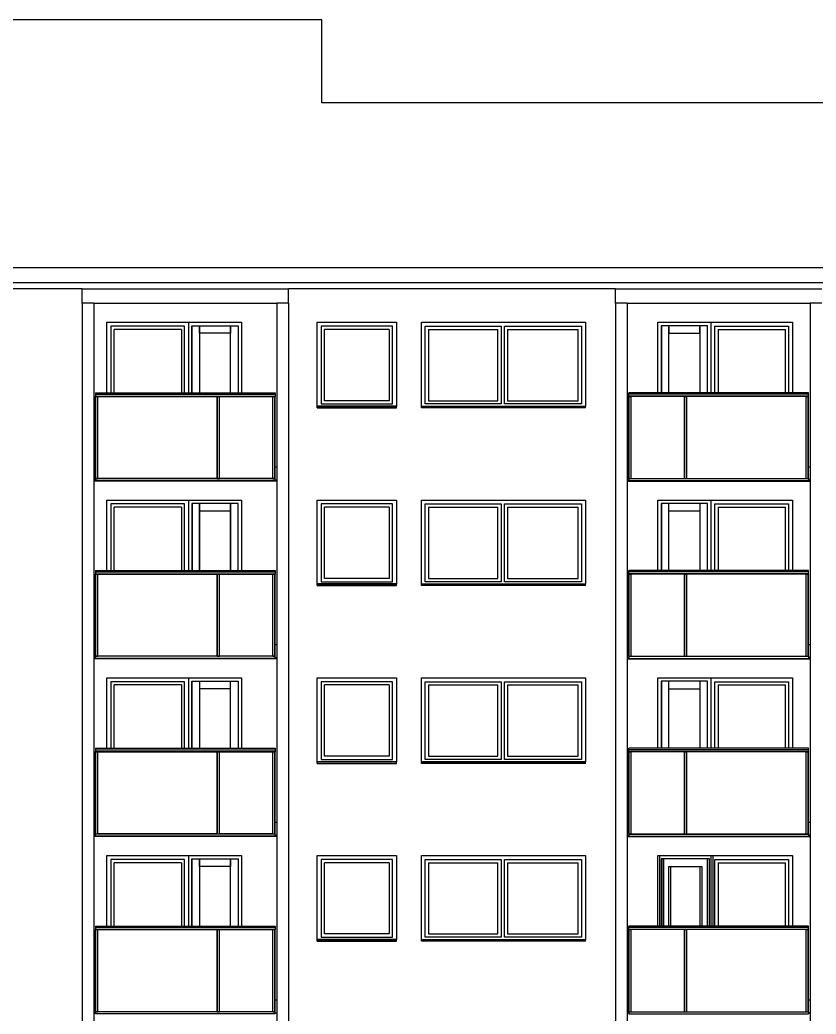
# Model space of a CAD drawing. Header units: millimetres. Extents: x 48 to 4070, y 10 to 629.
# Drawn here: x 2856.8 to 3100.4, y 324.8 to 629.1 of the extents above; entities that cross this region are included whole.
import ezdxf
from ezdxf.xclip import XClip

# ---------------------------------------------------------------- set-up
doc = ezdxf.new("R2010")
doc.units = ezdxf.units.MM
doc.header["$MEASUREMENT"] = 0
doc.header["$XCLIPFRAME"] = 0
for name, color, linetype in [('A--------P-', 7, 'Continuous'), ('A-01SC-----Ytterväggar2', 7, 'Continuous'), ('A1', 1, 'Continuous')]:
    doc.layers.add(name, color=color, linetype=linetype)

# ---------------------------------------------------------------- blocks, each defined once
blk = doc.blocks.new('Drawing_3_3', base_point=(3616.51, 55.57))
at = {"layer": 'A-01SC-----Ytterväggar2'}
for p, q in [((2875.78, 542.37), (2875.78, 492.37)), ((2879.38, 542.37), (2875.78, 542.37)), ((2879.38, 542.37), (2879.38, 492.37)), ((2935.38, 542.37), (2935.38, 492.37)), ((2938.98, 542.37), (2935.38, 542.37)), ((2938.98, 542.37), (2938.98, 492.37)), ((3038.98, 542.37), (3038.98, 492.37)), ((3042.58, 542.37), (3038.98, 542.37)), ((3042.58, 542.37), (3042.58, 492.37)), ((3098.58, 542.37), (3098.58, 492.37)), ((3102.18, 542.37), (3098.58, 542.37)), ((2875.78, 492.37), (2875.78, 437.97)), ((2879.38, 492.37), (2879.38, 437.97)), ((2935.38, 492.37), (2935.38, 437.97)), ((2938.98, 492.37), (2938.98, 437.97)), ((3038.98, 492.37), (3038.98, 437.97)), ((3042.58, 492.37), (3042.58, 437.97)), ((3098.58, 492.37), (3098.58, 437.97)), ((2875.78, 437.97), (2875.78, 383.57)), ((2879.38, 437.97), (2879.38, 383.57)), ((2935.38, 437.97), (2935.38, 383.57)), ((2938.98, 437.97), (2938.98, 383.57)), ((3038.98, 437.97), (3038.98, 383.57)), ((3042.58, 437.97), (3042.58, 383.57)), ((3098.58, 437.97), (3098.58, 383.57)), ((2875.78, 383.57), (2875.78, 329.17)), ((2879.38, 383.57), (2879.38, 329.17)), ((2935.38, 383.57), (2935.38, 329.17)), ((2938.98, 383.57), (2938.98, 329.17)), ((3038.98, 383.57), (3038.98, 329.17)), ((3042.58, 383.57), (3042.58, 329.17)), ((3098.58, 383.57), (3098.58, 329.17)), ((2875.78, 329.17), (2875.78, 274.77)), ((2879.38, 329.17), (2879.38, 274.77)), ((2935.38, 329.17), (2935.38, 274.77)), ((2938.98, 329.17), (2938.98, 274.77)), ((3038.98, 329.17), (3038.98, 274.77)), ((3042.58, 329.17), (3042.58, 274.77)), ((3098.58, 329.17), (3098.58, 274.77))]:
    blk.add_line(p, q, dxfattribs=at)
at = {"layer": 'A1'}
for p, q in [((2949.14, 629.12), (2832.34, 629.12)), ((2949.14, 603.74), (2949.14, 629.12)), ((3340.74, 603.74), (2949.14, 603.74)), ((2077.78, 553.35), (3620.58, 553.35)), ((3608.98, 548.65), (2084.98, 548.65)), ((2875.78, 546.77), (2591.78, 546.77)), ((2875.78, 546.77), (2938.98, 546.77)), ((2875.78, 542.37), (2875.78, 546.77)), ((2938.98, 542.37), (2938.98, 546.77)), ((3038.98, 546.77), (2938.98, 546.77)), ((3038.98, 546.77), (3102.18, 546.77)), ((3038.98, 542.37), (3038.98, 546.77)), ((2879.38, 542.37), (2935.38, 542.37)), ((3042.58, 542.37), (3098.58, 542.37)), ((2883.36, 514.97), (2883.36, 536.57)), ((2883.36, 536.57), (2924.56, 536.57)), ((2908.36, 536.57), (2908.36, 535.37)), ((2924.56, 536.57), (2924.56, 514.97)), ((2947.76, 536.57), (2971.96, 536.57)), ((2947.76, 510.82), (2947.76, 536.57)), ((2971.96, 536.57), (2971.96, 510.82)), ((2979.6, 510.82), (2979.6, 536.57)), ((2979.6, 536.57), (3029.8, 536.57)), ((3029.8, 536.57), (3029.8, 510.82)), ((3051.98, 536.57), (3093.18, 536.57)), ((3051.98, 514.97), (3051.98, 536.57)), ((3068.18, 536.57), (3068.18, 535.37)), ((3093.18, 536.57), (3093.18, 514.97)), ((2884.56, 535.37), (2884.56, 514.97)), ((2907.16, 535.37), (2884.56, 535.37)), ((2885.56, 514.97), (2885.56, 534.37)), ((2906.16, 534.37), (2885.56, 534.37)), ((2906.16, 534.37), (2906.16, 514.97)), ((2907.16, 514.97), (2907.16, 535.37)), ((2908.36, 535.37), (2908.36, 514.97)), ((2909.4, 514.97), (2909.4, 535.53)), ((2909.4, 535.53), (2923.52, 535.53)), ((2909.42, 514.97), (2909.42, 535.51)), ((2909.42, 535.51), (2923.5, 535.51)), ((2911.72, 535.51), (2911.72, 514.97)), ((2911.72, 533.21), (2911.72, 535.51)), ((2921.2, 533.21), (2911.72, 533.21)), ((2911.72, 533.21), (2911.72, 514.97)), ((2921.2, 514.97), (2921.2, 535.51)), ((2921.2, 535.51), (2921.2, 533.21)), ((2921.2, 514.97), (2921.2, 533.21)), ((2923.5, 535.51), (2923.5, 514.97)), ((2923.52, 535.53), (2923.52, 514.97)), ((2948.96, 535.37), (2948.96, 511.57)), ((2970.76, 535.37), (2948.96, 535.37)), ((2949.96, 512.57), (2949.96, 534.37)), ((2969.76, 534.37), (2949.96, 534.37)), ((2969.76, 534.37), (2969.76, 512.57)), ((2970.76, 511.57), (2970.76, 535.37)), ((2980.8, 511.57), (2980.8, 535.37)), ((2980.8, 535.37), (3004, 535.37)), ((2981.8, 534.37), (2981.8, 512.57)), ((2981.8, 534.37), (3003, 534.37)), ((3003, 512.57), (3003, 534.37)), ((3004, 535.37), (3004, 511.57)), ((3005, 511.57), (3005, 535.37)), ((3005, 535.37), (3028.6, 535.37)), ((3006, 534.37), (3006, 512.57)), ((3006, 534.37), (3027.6, 534.37)), ((3027.6, 512.57), (3027.6, 534.37)), ((3028.6, 535.37), (3028.6, 511.57)), ((3053.02, 535.53), (3053.02, 514.97)), ((3067.14, 535.53), (3053.02, 535.53)), ((3053.04, 535.37), (3053.02, 535.37)), ((3053.04, 534.37), (3053.02, 534.37)), ((3067.12, 535.51), (3053.04, 535.51)), ((3053.04, 535.51), (3053.04, 514.97)), ((3055.34, 514.97), (3055.34, 535.51)), ((3055.34, 535.51), (3055.34, 533.21)), ((3055.34, 533.21), (3064.82, 533.21)), ((3055.34, 514.97), (3055.34, 533.21)), ((3064.82, 535.51), (3064.82, 514.97)), ((3064.82, 533.21), (3064.82, 535.51)), ((3064.82, 533.21), (3064.82, 514.97)), ((3067.12, 514.97), (3067.12, 535.51)), ((3067.14, 535.37), (3067.12, 535.37)), ((3067.14, 534.37), (3067.12, 534.37)), ((3067.14, 514.97), (3067.14, 535.53)), ((3068.18, 535.37), (3068.18, 514.97)), ((3069.38, 514.97), (3069.38, 535.37)), ((3069.38, 535.37), (3091.98, 535.37)), ((3070.38, 534.37), (3070.38, 514.97)), ((3070.38, 534.37), (3090.98, 534.37)), ((3090.98, 514.97), (3090.98, 534.37)), ((3091.98, 535.37), (3091.98, 514.97)), ((2879.93, 514.97), (2879.93, 514.93)), ((2879.93, 514.97), (2934.83, 514.97)), ((2879.93, 514.93), (2879.93, 514.82)), ((2879.93, 514.82), (2879.93, 514.63)), ((2879.93, 514.63), (2879.93, 514.54)), ((2879.93, 514.54), (2879.93, 513.97)), ((2879.93, 514.54), (2934.83, 514.54)), ((2934.83, 514.97), (2934.83, 514.93)), ((2934.83, 514.93), (2934.83, 514.82)), ((2934.83, 514.82), (2934.83, 514.63)), ((2934.83, 514.63), (2934.83, 514.54)), ((2934.83, 514.54), (2934.83, 513.97)), ((3043.13, 514.93), (3043.13, 514.97)), ((3098.03, 514.97), (3043.13, 514.97)), ((3043.13, 514.82), (3043.13, 514.93)), ((3043.13, 514.63), (3043.13, 514.82)), ((3043.13, 514.54), (3043.13, 514.63)), ((3098.03, 514.54), (3043.13, 514.54)), ((3043.13, 513.97), (3043.13, 514.54)), ((3098.03, 514.93), (3098.03, 514.97)), ((3098.03, 514.82), (3098.03, 514.93)), ((3098.03, 514.63), (3098.03, 514.82)), ((3098.03, 514.54), (3098.03, 514.63)), ((3098.03, 513.97), (3098.03, 514.54)), ((2879.93, 513.97), (2879.93, 513.96)), ((2879.93, 513.97), (2934.83, 513.97)), ((2879.93, 513.96), (2879.93, 513.95)), ((2879.93, 513.95), (2879.93, 513.91)), ((2879.93, 513.95), (2934.83, 513.95)), ((2879.93, 513.91), (2879.93, 513.88)), ((2879.93, 513.91), (2934.83, 513.91)), ((2879.93, 513.88), (2879.93, 513.87)), ((2879.93, 513.87), (2879.95, 513.87)), ((2879.93, 488.77), (2879.93, 513.87)), ((2879.95, 513.87), (2879.97, 513.87)), ((2879.97, 513.87), (2880.59, 513.87)), ((2879.97, 488.77), (2879.97, 513.87)), ((2880.59, 513.87), (2880.62, 513.87)), ((2880.59, 488.77), (2880.59, 513.87)), ((2880.62, 513.87), (2880.63, 513.87)), ((2880.63, 513.87), (2917.13, 513.87)), ((2880.63, 488.77), (2880.63, 513.87)), ((2917.13, 513.87), (2917.14, 513.87)), ((2917.13, 488.77), (2917.13, 513.87)), ((2917.14, 513.87), (2917.17, 513.87)), ((2917.17, 513.87), (2917.79, 513.87)), ((2917.17, 488.77), (2917.17, 513.87)), ((2917.79, 513.87), (2917.82, 513.87)), ((2917.79, 488.77), (2917.79, 513.87)), ((2917.82, 513.87), (2917.83, 513.87)), ((2917.83, 513.87), (2934.13, 513.87)), ((2917.83, 488.77), (2917.83, 513.87)), ((2934.13, 513.87), (2934.14, 513.87)), ((2934.13, 488.77), (2934.13, 513.87)), ((2934.14, 513.87), (2934.17, 513.87)), ((2934.17, 513.87), (2934.79, 513.87)), ((2934.17, 488.77), (2934.17, 513.87)), ((2934.79, 513.87), (2934.82, 513.87)), ((2934.79, 488.77), (2934.79, 513.87)), ((2934.82, 513.87), (2934.83, 513.87)), ((2934.83, 513.97), (2934.83, 513.96)), ((2934.83, 513.96), (2934.83, 513.95)), ((2934.83, 513.95), (2934.83, 513.91)), ((2934.83, 513.91), (2934.83, 513.88)), ((2934.83, 513.88), (2934.83, 513.87)), ((2934.83, 488.77), (2934.83, 513.87)), ((2948.96, 511.57), (2970.76, 511.57)), ((2969.76, 512.57), (2949.96, 512.57)), ((3004, 511.57), (2980.8, 511.57)), ((2981.8, 512.57), (3003, 512.57)), ((3028.6, 511.57), (3005, 511.57)), ((3006, 512.57), (3027.6, 512.57)), ((3043.13, 513.96), (3043.13, 513.97)), ((3098.03, 513.97), (3043.13, 513.97)), ((3043.13, 513.95), (3043.13, 513.96)), ((3043.13, 513.91), (3043.13, 513.95)), ((3098.03, 513.95), (3043.13, 513.95)), ((3043.13, 513.88), (3043.13, 513.91)), ((3098.03, 513.91), (3043.13, 513.91)), ((3043.13, 513.87), (3043.13, 513.88)), ((3043.13, 513.87), (3043.15, 513.87)), ((3043.13, 488.77), (3043.13, 513.87)), ((3043.15, 513.87), (3043.17, 513.87)), ((3043.17, 513.87), (3043.79, 513.87)), ((3043.17, 488.77), (3043.17, 513.87)), ((3043.79, 513.87), (3043.82, 513.87)), ((3043.79, 488.77), (3043.79, 513.87)), ((3043.82, 513.87), (3043.83, 513.87)), ((3060.13, 513.87), (3043.83, 513.87)), ((3043.83, 488.77), (3043.83, 513.87)), ((3060.13, 513.87), (3060.15, 513.87)), ((3060.13, 488.77), (3060.13, 513.87)), ((3060.15, 513.87), (3060.17, 513.87)), ((3060.17, 513.87), (3060.79, 513.87)), ((3060.17, 488.77), (3060.17, 513.87)), ((3060.79, 513.87), (3060.82, 513.87)), ((3060.79, 488.77), (3060.79, 513.87)), ((3060.82, 513.87), (3060.83, 513.87)), ((3097.33, 513.87), (3060.83, 513.87)), ((3060.83, 488.77), (3060.83, 513.87)), ((3097.33, 513.87), (3097.34, 513.87)), ((3097.33, 488.77), (3097.33, 513.87)), ((3097.34, 513.87), (3097.37, 513.87)), ((3097.37, 513.87), (3097.99, 513.87)), ((3097.37, 488.77), (3097.37, 513.87)), ((3097.99, 513.87), (3098.02, 513.87)), ((3097.99, 488.77), (3097.99, 513.87)), ((3098.02, 513.87), (3098.03, 513.87)), ((3098.03, 513.96), (3098.03, 513.97)), ((3098.03, 513.95), (3098.03, 513.96)), ((3098.03, 513.91), (3098.03, 513.95)), ((3098.03, 513.88), (3098.03, 513.91)), ((3098.03, 513.87), (3098.03, 513.88)), ((3098.03, 488.77), (3098.03, 513.87)), ((2971.96, 510.87), (2947.76, 510.87)), ((2947.76, 510.82), (2947.76, 510.79)), ((2947.76, 510.79), (2971.96, 510.79)), ((2947.76, 510.37), (2947.76, 510.79)), ((2947.76, 510.37), (2971.96, 510.37)), ((2971.96, 510.79), (2971.96, 510.82)), ((2971.96, 510.37), (2971.96, 510.79)), ((2979.6, 510.87), (3029.8, 510.87)), ((2979.6, 510.79), (2979.6, 510.82)), ((3029.8, 510.79), (2979.6, 510.79)), ((2979.6, 510.37), (2979.6, 510.79)), ((3029.8, 510.37), (2979.6, 510.37)), ((3029.8, 510.82), (3029.8, 510.79)), ((3029.8, 510.37), (3029.8, 510.79)), ((2879.38, 492.37), (2879.93, 492.37)), ((2934.83, 492.37), (2935.38, 492.37)), ((3042.58, 492.37), (3043.13, 492.37)), ((3098.03, 492.37), (3098.58, 492.37)), ((2879.38, 488.37), (2879.93, 488.37)), ((2935.38, 487.97), (2879.38, 487.97)), ((2879.93, 488.76), (2879.93, 488.77)), ((2879.95, 488.77), (2879.93, 488.77)), ((2879.93, 488.77), (2879.95, 488.77)), ((2879.93, 488.73), (2879.93, 488.76)), ((2879.93, 488.11), (2879.93, 488.73)), ((2934.83, 488.73), (2879.93, 488.73)), ((2879.93, 488.08), (2879.93, 488.11)), ((2934.83, 488.11), (2879.93, 488.11)), ((2879.93, 488.07), (2879.93, 488.08)), ((2934.83, 488.07), (2879.93, 488.07)), ((2879.95, 488.77), (2879.97, 488.77)), ((2879.97, 488.77), (2880.59, 488.77)), ((2880.59, 488.77), (2880.62, 488.77)), ((2917.14, 488.77), (2880.62, 488.77)), ((2880.62, 488.77), (2880.63, 488.77)), ((2917.14, 488.77), (2917.17, 488.77)), ((2917.17, 488.77), (2917.79, 488.77)), ((2917.79, 488.77), (2917.82, 488.77)), ((2934.14, 488.77), (2917.82, 488.77)), ((2917.82, 488.77), (2917.83, 488.77)), ((2934.14, 488.77), (2934.17, 488.77)), ((2934.17, 488.77), (2934.79, 488.77)), ((2934.79, 488.77), (2934.82, 488.77)), ((2934.83, 488.77), (2934.82, 488.77)), ((2934.82, 488.77), (2934.83, 488.77)), ((2934.83, 488.76), (2934.83, 488.77)), ((2934.83, 488.73), (2934.83, 488.76)), ((2934.83, 488.11), (2934.83, 488.73)), ((2934.83, 488.37), (2935.38, 488.37)), ((2934.83, 488.08), (2934.83, 488.11)), ((2934.83, 488.07), (2934.83, 488.08)), ((3042.58, 488.37), (3043.13, 488.37)), ((3042.58, 487.97), (3098.58, 487.97)), ((3043.13, 488.77), (3043.13, 488.76)), ((3043.13, 488.77), (3043.15, 488.77)), ((3043.13, 488.77), (3043.15, 488.77)), ((3043.13, 488.76), (3043.13, 488.73)), ((3043.13, 488.73), (3043.13, 488.11)), ((3043.13, 488.73), (3098.03, 488.73)), ((3043.13, 488.11), (3043.13, 488.08)), ((3043.13, 488.11), (3098.03, 488.11)), ((3043.13, 488.08), (3043.13, 488.07)), ((3043.13, 488.07), (3098.03, 488.07)), ((3043.15, 488.77), (3043.17, 488.77)), ((3043.17, 488.77), (3043.79, 488.77)), ((3043.79, 488.77), (3043.82, 488.77)), ((3043.82, 488.77), (3060.15, 488.77)), ((3060.13, 488.77), (3060.15, 488.77)), ((3060.15, 488.77), (3060.17, 488.77)), ((3060.17, 488.77), (3060.79, 488.77)), ((3060.79, 488.77), (3060.82, 488.77)), ((3060.82, 488.77), (3097.34, 488.77)), ((3097.33, 488.77), (3097.34, 488.77)), ((3097.34, 488.77), (3097.37, 488.77)), ((3097.37, 488.77), (3097.99, 488.77)), ((3097.99, 488.77), (3098.02, 488.77)), ((3098.02, 488.77), (3098.03, 488.77)), ((3098.02, 488.77), (3098.03, 488.77)), ((3098.03, 488.77), (3098.03, 488.76)), ((3098.03, 488.76), (3098.03, 488.73)), ((3098.03, 488.73), (3098.03, 488.11)), ((3098.03, 488.37), (3098.58, 488.37)), ((3098.03, 488.11), (3098.03, 488.08)), ((3098.03, 488.08), (3098.03, 488.07)), ((2883.36, 460.57), (2883.36, 482.17)), ((2883.36, 482.17), (2924.56, 482.17)), ((2884.56, 480.97), (2884.56, 460.57)), ((2907.16, 480.97), (2884.56, 480.97)), ((2907.16, 460.57), (2907.16, 480.97)), ((2908.36, 482.17), (2908.36, 480.97)), ((2908.36, 480.97), (2908.36, 460.57)), ((2909.4, 481.13), (2909.4, 460.57)), ((2923.52, 481.13), (2909.4, 481.13)), ((2923.5, 481.11), (2909.42, 481.11)), ((2909.42, 481.11), (2909.42, 460.57)), ((2911.72, 481.11), (2911.72, 460.57)), ((2911.72, 460.57), (2911.72, 481.11)), ((2921.2, 460.57), (2921.2, 481.11)), ((2921.2, 481.11), (2921.2, 460.57)), ((2923.5, 460.57), (2923.5, 481.11)), ((2923.52, 460.57), (2923.52, 481.13)), ((2924.56, 482.17), (2924.56, 460.57)), ((2947.76, 482.17), (2971.96, 482.17)), ((2947.76, 456.42), (2947.76, 482.17)), ((2948.96, 480.97), (2948.96, 457.17)), ((2970.76, 480.97), (2948.96, 480.97)), ((2970.76, 457.17), (2970.76, 480.97)), ((2971.96, 482.17), (2971.96, 456.42)), ((2979.6, 456.42), (2979.6, 482.17)), ((2979.6, 482.17), (3029.8, 482.17)), ((2980.8, 457.17), (2980.8, 480.97)), ((2980.8, 480.97), (3004, 480.97)), ((3004, 480.97), (3004, 457.17)), ((3005, 457.17), (3005, 480.97)), ((3005, 480.97), (3028.6, 480.97)), ((3028.6, 480.97), (3028.6, 457.17)), ((3029.8, 482.17), (3029.8, 456.42)), ((3051.98, 482.17), (3093.18, 482.17)), ((3051.98, 460.57), (3051.98, 482.17)), ((3053.02, 481.13), (3053.02, 460.57)), ((3067.14, 481.13), (3053.02, 481.13)), ((3053.04, 480.97), (3053.02, 480.97)), ((3067.12, 481.11), (3053.04, 481.11)), ((3053.04, 481.11), (3053.04, 460.57)), ((3055.34, 460.57), (3055.34, 481.11)), ((3055.34, 460.57), (3055.34, 481.11)), ((3064.82, 481.11), (3064.82, 460.57)), ((3064.82, 481.11), (3064.82, 460.57)), ((3067.12, 460.57), (3067.12, 481.11)), ((3067.14, 480.97), (3067.12, 480.97)), ((3067.14, 460.57), (3067.14, 481.13)), ((3068.18, 482.17), (3068.18, 480.97)), ((3068.18, 480.97), (3068.18, 460.57)), ((3069.38, 460.57), (3069.38, 480.97)), ((3069.38, 480.97), (3091.98, 480.97)), ((3091.98, 480.97), (3091.98, 460.57)), ((3093.18, 482.17), (3093.18, 460.57)), ((2885.56, 460.57), (2885.56, 479.97)), ((2906.16, 479.97), (2885.56, 479.97)), ((2906.16, 479.97), (2906.16, 460.57)), ((2911.72, 478.81), (2921.2, 478.81)), ((2949.96, 458.17), (2949.96, 479.97)), ((2969.76, 479.97), (2949.96, 479.97)), ((2969.76, 479.97), (2969.76, 458.17)), ((2981.8, 479.97), (2981.8, 458.17)), ((2981.8, 479.97), (3003, 479.97)), ((3003, 458.17), (3003, 479.97)), ((3006, 479.97), (3006, 458.17)), ((3006, 479.97), (3027.6, 479.97)), ((3027.6, 458.17), (3027.6, 479.97)), ((3053.04, 479.97), (3053.02, 479.97)), ((3055.34, 478.81), (3064.82, 478.81)), ((3067.14, 479.97), (3067.12, 479.97)), ((3070.38, 479.97), (3070.38, 460.57)), ((3070.38, 479.97), (3090.98, 479.97)), ((3090.98, 460.57), (3090.98, 479.97)), ((2879.93, 460.57), (2879.93, 460.53)), ((2879.93, 460.57), (2934.83, 460.57)), ((2879.93, 460.53), (2879.93, 460.42)), ((2879.93, 460.42), (2879.93, 460.23)), ((2879.93, 460.23), (2879.93, 460.14)), ((2879.93, 460.14), (2879.93, 459.57)), ((2879.93, 460.14), (2934.83, 460.14)), ((2879.93, 459.57), (2879.93, 459.56)), ((2879.93, 459.57), (2934.83, 459.57)), ((2879.93, 459.56), (2879.93, 459.55)), ((2879.93, 459.55), (2879.93, 459.51)), ((2879.93, 459.55), (2934.83, 459.55)), ((2879.93, 459.51), (2879.93, 459.48)), ((2879.93, 459.51), (2934.83, 459.51)), ((2934.83, 460.57), (2934.83, 460.53)), ((2934.83, 460.53), (2934.83, 460.42)), ((2934.83, 460.42), (2934.83, 460.23)), ((2934.83, 460.23), (2934.83, 460.14)), ((2934.83, 460.14), (2934.83, 459.57)), ((2934.83, 459.57), (2934.83, 459.56)), ((2934.83, 459.56), (2934.83, 459.55)), ((2934.83, 459.55), (2934.83, 459.51)), ((2934.83, 459.51), (2934.83, 459.48)), ((3043.13, 460.53), (3043.13, 460.57)), ((3098.03, 460.57), (3043.13, 460.57)), ((3043.13, 460.42), (3043.13, 460.53)), ((3043.13, 460.23), (3043.13, 460.42)), ((3043.13, 460.14), (3043.13, 460.23)), ((3098.03, 460.14), (3043.13, 460.14)), ((3043.13, 459.57), (3043.13, 460.14)), ((3043.13, 459.56), (3043.13, 459.57)), ((3098.03, 459.57), (3043.13, 459.57)), ((3043.13, 459.55), (3043.13, 459.56)), ((3043.13, 459.51), (3043.13, 459.55)), ((3098.03, 459.55), (3043.13, 459.55)), ((3043.13, 459.48), (3043.13, 459.51)), ((3098.03, 459.51), (3043.13, 459.51)), ((3098.03, 460.53), (3098.03, 460.57)), ((3098.03, 460.42), (3098.03, 460.53)), ((3098.03, 460.23), (3098.03, 460.42)), ((3098.03, 460.14), (3098.03, 460.23)), ((3098.03, 459.57), (3098.03, 460.14)), ((3098.03, 459.56), (3098.03, 459.57)), ((3098.03, 459.55), (3098.03, 459.56)), ((3098.03, 459.51), (3098.03, 459.55)), ((3098.03, 459.48), (3098.03, 459.51)), ((2879.93, 459.48), (2879.93, 459.47)), ((2879.93, 459.47), (2879.95, 459.47)), ((2879.93, 434.37), (2879.93, 459.47)), ((2879.95, 459.47), (2879.97, 459.47)), ((2879.97, 459.47), (2880.59, 459.47)), ((2879.97, 434.37), (2879.97, 459.47)), ((2880.59, 459.47), (2880.62, 459.47)), ((2880.59, 434.37), (2880.59, 459.47)), ((2880.62, 459.47), (2880.63, 459.47)), ((2880.63, 459.47), (2917.13, 459.47)), ((2880.63, 434.37), (2880.63, 459.47)), ((2917.13, 459.47), (2917.14, 459.47)), ((2917.13, 434.37), (2917.13, 459.47)), ((2917.14, 459.47), (2917.17, 459.47)), ((2917.17, 459.47), (2917.79, 459.47)), ((2917.17, 434.37), (2917.17, 459.47)), ((2917.79, 459.47), (2917.82, 459.47)), ((2917.79, 434.37), (2917.79, 459.47)), ((2917.82, 459.47), (2917.83, 459.47)), ((2917.83, 459.47), (2934.13, 459.47)), ((2917.83, 434.37), (2917.83, 459.47)), ((2934.13, 459.47), (2934.14, 459.47)), ((2934.13, 434.37), (2934.13, 459.47)), ((2934.14, 459.47), (2934.17, 459.47)), ((2934.17, 459.47), (2934.79, 459.47)), ((2934.17, 434.37), (2934.17, 459.47)), ((2934.79, 459.47), (2934.82, 459.47)), ((2934.79, 434.37), (2934.79, 459.47)), ((2934.82, 459.47), (2934.83, 459.47)), ((2934.83, 459.48), (2934.83, 459.47)), ((2934.83, 434.37), (2934.83, 459.47)), ((2971.96, 456.47), (2947.76, 456.47)), ((2948.96, 457.17), (2970.76, 457.17)), ((2969.76, 458.17), (2949.96, 458.17)), ((2979.6, 456.47), (3029.8, 456.47)), ((3004, 457.17), (2980.8, 457.17)), ((2981.8, 458.17), (3003, 458.17)), ((3028.6, 457.17), (3005, 457.17)), ((3006, 458.17), (3027.6, 458.17)), ((3043.13, 459.47), (3043.13, 459.48)), ((3043.13, 459.47), (3043.15, 459.47)), ((3043.13, 434.37), (3043.13, 459.47)), ((3043.15, 459.47), (3043.17, 459.47)), ((3043.17, 459.47), (3043.79, 459.47)), ((3043.17, 434.37), (3043.17, 459.47)), ((3043.79, 459.47), (3043.82, 459.47)), ((3043.79, 434.37), (3043.79, 459.47)), ((3043.82, 459.47), (3043.83, 459.47)), ((3060.13, 459.47), (3043.83, 459.47)), ((3043.83, 434.37), (3043.83, 459.47)), ((3060.13, 459.47), (3060.15, 459.47)), ((3060.13, 434.37), (3060.13, 459.47)), ((3060.15, 459.47), (3060.17, 459.47)), ((3060.17, 459.47), (3060.79, 459.47)), ((3060.17, 434.37), (3060.17, 459.47)), ((3060.79, 459.47), (3060.82, 459.47)), ((3060.79, 434.37), (3060.79, 459.47)), ((3060.82, 459.47), (3060.83, 459.47)), ((3097.33, 459.47), (3060.83, 459.47)), ((3060.83, 434.37), (3060.83, 459.47)), ((3097.33, 459.47), (3097.34, 459.47)), ((3097.33, 434.37), (3097.33, 459.47)), ((3097.34, 459.47), (3097.37, 459.47)), ((3097.37, 459.47), (3097.99, 459.47)), ((3097.37, 434.37), (3097.37, 459.47)), ((3097.99, 459.47), (3098.02, 459.47)), ((3097.99, 434.37), (3097.99, 459.47)), ((3098.02, 459.47), (3098.03, 459.47)), ((3098.03, 459.47), (3098.03, 459.48)), ((3098.03, 434.37), (3098.03, 459.47)), ((2947.76, 456.42), (2947.76, 456.39)), ((2947.76, 456.39), (2971.96, 456.39)), ((2947.76, 455.97), (2947.76, 456.39)), ((2947.76, 455.97), (2971.96, 455.97)), ((2971.96, 456.39), (2971.96, 456.42)), ((2971.96, 455.97), (2971.96, 456.39)), ((2979.6, 456.39), (2979.6, 456.42)), ((3029.8, 456.39), (2979.6, 456.39)), ((2979.6, 455.97), (2979.6, 456.39)), ((3029.8, 455.97), (2979.6, 455.97)), ((3029.8, 456.42), (3029.8, 456.39)), ((3029.8, 455.97), (3029.8, 456.39)), ((2879.38, 437.97), (2879.93, 437.97)), ((2934.83, 437.97), (2935.38, 437.97)), ((3042.58, 437.97), (3043.13, 437.97)), ((3098.03, 437.97), (3098.58, 437.97)), ((2879.38, 433.97), (2879.93, 433.97)), ((2935.38, 433.57), (2879.38, 433.57)), ((2879.93, 434.36), (2879.93, 434.37)), ((2879.95, 434.37), (2879.93, 434.37)), ((2879.93, 434.37), (2879.95, 434.37)), ((2879.93, 434.33), (2879.93, 434.36)), ((2879.93, 433.71), (2879.93, 434.33)), ((2934.83, 434.33), (2879.93, 434.33)), ((2879.93, 433.68), (2879.93, 433.71)), ((2934.83, 433.71), (2879.93, 433.71)), ((2879.93, 433.67), (2879.93, 433.68)), ((2934.83, 433.67), (2879.93, 433.67)), ((2879.95, 434.37), (2879.97, 434.37)), ((2879.97, 434.37), (2880.59, 434.37)), ((2880.59, 434.37), (2880.62, 434.37)), ((2917.14, 434.37), (2880.62, 434.37)), ((2880.62, 434.37), (2880.63, 434.37)), ((2917.14, 434.37), (2917.17, 434.37)), ((2917.17, 434.37), (2917.79, 434.37)), ((2917.79, 434.37), (2917.82, 434.37)), ((2934.14, 434.37), (2917.82, 434.37)), ((2917.82, 434.37), (2917.83, 434.37)), ((2934.14, 434.37), (2934.17, 434.37)), ((2934.17, 434.37), (2934.79, 434.37)), ((2934.79, 434.37), (2934.82, 434.37)), ((2934.83, 434.37), (2934.82, 434.37)), ((2934.82, 434.37), (2934.83, 434.37)), ((2934.83, 434.36), (2934.83, 434.37)), ((2934.83, 434.33), (2934.83, 434.36)), ((2934.83, 433.71), (2934.83, 434.33)), ((2934.83, 433.97), (2935.38, 433.97)), ((2934.83, 433.68), (2934.83, 433.71)), ((2934.83, 433.67), (2934.83, 433.68)), ((3042.58, 433.97), (3043.13, 433.97)), ((3042.58, 433.57), (3098.58, 433.57)), ((3043.13, 434.37), (3043.13, 434.36)), ((3043.13, 434.37), (3043.15, 434.37)), ((3043.13, 434.37), (3043.15, 434.37)), ((3043.13, 434.36), (3043.13, 434.33)), ((3043.13, 434.33), (3043.13, 433.71)), ((3043.13, 434.33), (3098.03, 434.33)), ((3043.13, 433.71), (3043.13, 433.68)), ((3043.13, 433.71), (3098.03, 433.71)), ((3043.13, 433.68), (3043.13, 433.67)), ((3043.13, 433.67), (3098.03, 433.67)), ((3043.15, 434.37), (3043.17, 434.37)), ((3043.17, 434.37), (3043.79, 434.37)), ((3043.79, 434.37), (3043.82, 434.37)), ((3043.82, 434.37), (3060.15, 434.37)), ((3060.13, 434.37), (3060.15, 434.37)), ((3060.15, 434.37), (3060.17, 434.37)), ((3060.17, 434.37), (3060.79, 434.37)), ((3060.79, 434.37), (3060.82, 434.37)), ((3060.82, 434.37), (3097.34, 434.37)), ((3097.33, 434.37), (3097.34, 434.37)), ((3097.34, 434.37), (3097.37, 434.37)), ((3097.37, 434.37), (3097.99, 434.37)), ((3097.99, 434.37), (3098.02, 434.37)), ((3098.02, 434.37), (3098.03, 434.37)), ((3098.02, 434.37), (3098.03, 434.37)), ((3098.03, 434.37), (3098.03, 434.36)), ((3098.03, 434.36), (3098.03, 434.33)), ((3098.03, 434.33), (3098.03, 433.71)), ((3098.03, 433.97), (3098.58, 433.97)), ((3098.03, 433.71), (3098.03, 433.68)), ((3098.03, 433.68), (3098.03, 433.67)), ((2883.36, 406.17), (2883.36, 427.77)), ((2883.36, 427.77), (2924.56, 427.77)), ((2884.56, 426.57), (2884.56, 406.17)), ((2907.16, 426.57), (2884.56, 426.57)), ((2907.16, 406.17), (2907.16, 426.57)), ((2908.36, 427.77), (2908.36, 426.57)), ((2908.36, 426.57), (2908.36, 406.17)), ((2909.4, 406.17), (2909.4, 426.73)), ((2909.4, 426.73), (2923.52, 426.73)), ((2909.42, 406.17), (2909.42, 426.71)), ((2909.42, 426.71), (2923.5, 426.71)), ((2911.72, 426.71), (2911.72, 406.17)), ((2911.72, 426.71), (2911.72, 406.17)), ((2921.2, 406.17), (2921.2, 426.71)), ((2921.2, 406.17), (2921.2, 426.71)), ((2923.5, 426.71), (2923.5, 406.17)), ((2923.52, 426.73), (2923.52, 406.17)), ((2924.56, 427.77), (2924.56, 406.17)), ((2947.76, 427.77), (2971.96, 427.77)), ((2947.76, 402.02), (2947.76, 427.77)), ((2948.96, 426.57), (2948.96, 402.77)), ((2970.76, 426.57), (2948.96, 426.57)), ((2970.76, 402.77), (2970.76, 426.57)), ((2971.96, 427.77), (2971.96, 402.02)), ((2979.6, 402.02), (2979.6, 427.77)), ((2979.6, 427.77), (3029.8, 427.77)), ((2980.8, 402.77), (2980.8, 426.57)), ((2980.8, 426.57), (3004, 426.57)), ((3004, 426.57), (3004, 402.77)), ((3005, 402.77), (3005, 426.57)), ((3005, 426.57), (3028.6, 426.57)), ((3028.6, 426.57), (3028.6, 402.77)), ((3029.8, 427.77), (3029.8, 402.02)), ((3051.98, 427.77), (3093.18, 427.77)), ((3051.98, 406.17), (3051.98, 427.77)), ((3053.02, 426.73), (3053.02, 406.17)), ((3067.14, 426.73), (3053.02, 426.73)), ((3053.04, 426.57), (3053.02, 426.57)), ((3067.12, 426.71), (3053.04, 426.71)), ((3053.04, 426.71), (3053.04, 406.17)), ((3055.34, 406.17), (3055.34, 426.71)), ((3055.34, 406.17), (3055.34, 426.71)), ((3064.82, 426.71), (3064.82, 406.17)), ((3064.82, 426.71), (3064.82, 406.17)), ((3067.12, 406.17), (3067.12, 426.71)), ((3067.14, 426.57), (3067.12, 426.57)), ((3067.14, 406.17), (3067.14, 426.73)), ((3068.18, 427.77), (3068.18, 426.57)), ((3068.18, 426.57), (3068.18, 406.17)), ((3069.38, 406.17), (3069.38, 426.57)), ((3069.38, 426.57), (3091.98, 426.57)), ((3091.98, 426.57), (3091.98, 406.17)), ((3093.18, 427.77), (3093.18, 406.17)), ((2885.56, 406.17), (2885.56, 425.57)), ((2906.16, 425.57), (2885.56, 425.57)), ((2906.16, 425.57), (2906.16, 406.17)), ((2921.2, 424.41), (2911.72, 424.41)), ((2949.96, 403.77), (2949.96, 425.57)), ((2969.76, 425.57), (2949.96, 425.57)), ((2969.76, 425.57), (2969.76, 403.77)), ((2981.8, 425.57), (2981.8, 403.77)), ((2981.8, 425.57), (3003, 425.57)), ((3003, 403.77), (3003, 425.57)), ((3006, 425.57), (3006, 403.77)), ((3006, 425.57), (3027.6, 425.57)), ((3027.6, 403.77), (3027.6, 425.57)), ((3053.04, 425.57), (3053.02, 425.57)), ((3055.34, 424.41), (3064.82, 424.41)), ((3067.14, 425.57), (3067.12, 425.57)), ((3070.38, 425.57), (3070.38, 406.17)), ((3070.38, 425.57), (3090.98, 425.57)), ((3090.98, 406.17), (3090.98, 425.57)), ((2879.93, 406.17), (2879.93, 406.13)), ((2879.93, 406.17), (2934.83, 406.17)), ((2879.93, 406.13), (2879.93, 406.02)), ((2879.93, 406.02), (2879.93, 405.83)), ((2879.93, 405.83), (2879.93, 405.74)), ((2879.93, 405.74), (2879.93, 405.17)), ((2879.93, 405.74), (2934.83, 405.74)), ((2879.93, 405.17), (2879.93, 405.16)), ((2879.93, 405.17), (2934.83, 405.17)), ((2879.93, 405.16), (2879.93, 405.15)), ((2879.93, 405.15), (2879.93, 405.11)), ((2879.93, 405.15), (2934.83, 405.15)), ((2879.93, 405.11), (2879.93, 405.08)), ((2879.93, 405.11), (2934.83, 405.11)), ((2879.93, 405.08), (2879.93, 405.07)), ((2879.93, 405.07), (2879.95, 405.07)), ((2879.93, 379.97), (2879.93, 405.07)), ((2879.95, 405.07), (2879.97, 405.07)), ((2879.97, 405.07), (2880.59, 405.07)), ((2879.97, 379.97), (2879.97, 405.07)), ((2880.59, 405.07), (2880.62, 405.07)), ((2880.59, 379.97), (2880.59, 405.07)), ((2880.62, 405.07), (2880.63, 405.07)), ((2880.63, 405.07), (2917.13, 405.07)), ((2880.63, 379.97), (2880.63, 405.07)), ((2917.13, 405.07), (2917.14, 405.07)), ((2917.13, 379.97), (2917.13, 405.07)), ((2917.14, 405.07), (2917.17, 405.07)), ((2917.17, 405.07), (2917.79, 405.07)), ((2917.17, 379.97), (2917.17, 405.07)), ((2917.79, 405.07), (2917.82, 405.07)), ((2917.79, 379.97), (2917.79, 405.07)), ((2917.82, 405.07), (2917.83, 405.07)), ((2917.83, 405.07), (2934.13, 405.07)), ((2917.83, 379.97), (2917.83, 405.07)), ((2934.13, 405.07), (2934.14, 405.07)), ((2934.13, 379.97), (2934.13, 405.07)), ((2934.14, 405.07), (2934.17, 405.07)), ((2934.17, 405.07), (2934.79, 405.07)), ((2934.17, 379.97), (2934.17, 405.07)), ((2934.79, 405.07), (2934.82, 405.07)), ((2934.79, 379.97), (2934.79, 405.07)), ((2934.82, 405.07), (2934.83, 405.07)), ((2934.83, 406.17), (2934.83, 406.13)), ((2934.83, 406.13), (2934.83, 406.02)), ((2934.83, 406.02), (2934.83, 405.83)), ((2934.83, 405.83), (2934.83, 405.74)), ((2934.83, 405.74), (2934.83, 405.17)), ((2934.83, 405.17), (2934.83, 405.16)), ((2934.83, 405.16), (2934.83, 405.15)), ((2934.83, 405.15), (2934.83, 405.11)), ((2934.83, 405.11), (2934.83, 405.08)), ((2934.83, 405.08), (2934.83, 405.07)), ((2934.83, 379.97), (2934.83, 405.07)), ((3043.13, 406.13), (3043.13, 406.17)), ((3098.03, 406.17), (3043.13, 406.17)), ((3043.13, 406.02), (3043.13, 406.13)), ((3043.13, 405.83), (3043.13, 406.02)), ((3043.13, 405.74), (3043.13, 405.83)), ((3098.03, 405.74), (3043.13, 405.74)), ((3043.13, 405.17), (3043.13, 405.74)), ((3043.13, 405.16), (3043.13, 405.17)), ((3098.03, 405.17), (3043.13, 405.17)), ((3043.13, 405.15), (3043.13, 405.16)), ((3043.13, 405.11), (3043.13, 405.15)), ((3098.03, 405.15), (3043.13, 405.15)), ((3043.13, 405.08), (3043.13, 405.11)), ((3098.03, 405.11), (3043.13, 405.11)), ((3043.13, 405.07), (3043.13, 405.08)), ((3043.13, 405.07), (3043.15, 405.07)), ((3043.13, 379.97), (3043.13, 405.07)), ((3043.15, 405.07), (3043.17, 405.07)), ((3043.17, 405.07), (3043.79, 405.07)), ((3043.17, 379.97), (3043.17, 405.07)), ((3043.79, 405.07), (3043.82, 405.07)), ((3043.79, 379.97), (3043.79, 405.07)), ((3043.82, 405.07), (3043.83, 405.07)), ((3060.13, 405.07), (3043.83, 405.07)), ((3043.83, 379.97), (3043.83, 405.07)), ((3060.13, 405.07), (3060.15, 405.07)), ((3060.13, 379.97), (3060.13, 405.07)), ((3060.15, 405.07), (3060.17, 405.07)), ((3060.17, 405.07), (3060.79, 405.07)), ((3060.17, 379.97), (3060.17, 405.07)), ((3060.79, 405.07), (3060.82, 405.07)), ((3060.79, 379.97), (3060.79, 405.07)), ((3060.82, 405.07), (3060.83, 405.07)), ((3097.33, 405.07), (3060.83, 405.07)), ((3060.83, 379.97), (3060.83, 405.07)), ((3097.33, 405.07), (3097.34, 405.07)), ((3097.33, 379.97), (3097.33, 405.07)), ((3097.34, 405.07), (3097.37, 405.07)), ((3097.37, 405.07), (3097.99, 405.07)), ((3097.37, 379.97), (3097.37, 405.07)), ((3097.99, 405.07), (3098.02, 405.07)), ((3097.99, 379.97), (3097.99, 405.07)), ((3098.02, 405.07), (3098.03, 405.07)), ((3098.03, 406.13), (3098.03, 406.17)), ((3098.03, 406.02), (3098.03, 406.13)), ((3098.03, 405.83), (3098.03, 406.02)), ((3098.03, 405.74), (3098.03, 405.83)), ((3098.03, 405.17), (3098.03, 405.74)), ((3098.03, 405.16), (3098.03, 405.17)), ((3098.03, 405.15), (3098.03, 405.16)), ((3098.03, 405.11), (3098.03, 405.15)), ((3098.03, 405.08), (3098.03, 405.11)), ((3098.03, 405.07), (3098.03, 405.08)), ((3098.03, 379.97), (3098.03, 405.07)), ((2971.96, 402.07), (2947.76, 402.07)), ((2947.76, 402.02), (2947.76, 401.99)), ((2947.76, 401.99), (2971.96, 401.99)), ((2947.76, 401.57), (2947.76, 401.99)), ((2948.96, 402.77), (2970.76, 402.77)), ((2969.76, 403.77), (2949.96, 403.77)), ((2971.96, 401.99), (2971.96, 402.02)), ((2971.96, 401.57), (2971.96, 401.99)), ((2979.6, 402.07), (3029.8, 402.07)), ((2979.6, 401.99), (2979.6, 402.02)), ((3029.8, 401.99), (2979.6, 401.99)), ((2979.6, 401.57), (2979.6, 401.99)), ((3004, 402.77), (2980.8, 402.77)), ((2981.8, 403.77), (3003, 403.77)), ((3028.6, 402.77), (3005, 402.77)), ((3006, 403.77), (3027.6, 403.77)), ((3029.8, 402.02), (3029.8, 401.99)), ((3029.8, 401.57), (3029.8, 401.99)), ((2947.76, 401.57), (2971.96, 401.57)), ((3029.8, 401.57), (2979.6, 401.57)), ((2879.38, 383.57), (2879.93, 383.57)), ((2934.83, 383.57), (2935.38, 383.57)), ((3042.58, 383.57), (3043.13, 383.57)), ((3098.03, 383.57), (3098.58, 383.57)), ((2879.38, 379.57), (2879.93, 379.57)), ((2935.38, 379.17), (2879.38, 379.17)), ((2879.93, 379.96), (2879.93, 379.97)), ((2879.95, 379.97), (2879.93, 379.97)), ((2879.93, 379.97), (2879.95, 379.97)), ((2879.93, 379.93), (2879.93, 379.96)), ((2879.93, 379.31), (2879.93, 379.93)), ((2934.83, 379.93), (2879.93, 379.93)), ((2879.93, 379.28), (2879.93, 379.31)), ((2934.83, 379.31), (2879.93, 379.31)), ((2879.93, 379.27), (2879.93, 379.28)), ((2934.83, 379.27), (2879.93, 379.27)), ((2879.95, 379.97), (2879.97, 379.97)), ((2879.97, 379.97), (2880.59, 379.97)), ((2880.59, 379.97), (2880.62, 379.97)), ((2917.14, 379.97), (2880.62, 379.97)), ((2880.62, 379.97), (2880.63, 379.97)), ((2917.14, 379.97), (2917.17, 379.97)), ((2917.17, 379.97), (2917.79, 379.97)), ((2917.79, 379.97), (2917.82, 379.97)), ((2934.14, 379.97), (2917.82, 379.97)), ((2917.82, 379.97), (2917.83, 379.97)), ((2934.14, 379.97), (2934.17, 379.97)), ((2934.17, 379.97), (2934.79, 379.97)), ((2934.79, 379.97), (2934.82, 379.97)), ((2934.83, 379.97), (2934.82, 379.97)), ((2934.82, 379.97), (2934.83, 379.97)), ((2934.83, 379.96), (2934.83, 379.97)), ((2934.83, 379.93), (2934.83, 379.96)), ((2934.83, 379.31), (2934.83, 379.93)), ((2934.83, 379.57), (2935.38, 379.57)), ((2934.83, 379.28), (2934.83, 379.31)), ((2934.83, 379.27), (2934.83, 379.28)), ((3042.58, 379.57), (3043.13, 379.57)), ((3042.58, 379.17), (3098.58, 379.17)), ((3043.13, 379.97), (3043.13, 379.96)), ((3043.13, 379.97), (3043.15, 379.97)), ((3043.13, 379.97), (3043.15, 379.97)), ((3043.13, 379.96), (3043.13, 379.93)), ((3043.13, 379.93), (3043.13, 379.31)), ((3043.13, 379.93), (3098.03, 379.93)), ((3043.13, 379.31), (3043.13, 379.28)), ((3043.13, 379.31), (3098.03, 379.31)), ((3043.13, 379.28), (3043.13, 379.27)), ((3043.13, 379.27), (3098.03, 379.27)), ((3043.15, 379.97), (3043.17, 379.97)), ((3043.17, 379.97), (3043.79, 379.97)), ((3043.79, 379.97), (3043.82, 379.97)), ((3043.82, 379.97), (3060.15, 379.97)), ((3060.13, 379.97), (3060.15, 379.97)), ((3060.15, 379.97), (3060.17, 379.97)), ((3060.17, 379.97), (3060.79, 379.97)), ((3060.79, 379.97), (3060.82, 379.97)), ((3060.82, 379.97), (3097.34, 379.97)), ((3097.33, 379.97), (3097.34, 379.97)), ((3097.34, 379.97), (3097.37, 379.97)), ((3097.37, 379.97), (3097.99, 379.97)), ((3097.99, 379.97), (3098.02, 379.97)), ((3098.02, 379.97), (3098.03, 379.97)), ((3098.02, 379.97), (3098.03, 379.97)), ((3098.03, 379.97), (3098.03, 379.96)), ((3098.03, 379.96), (3098.03, 379.93)), ((3098.03, 379.93), (3098.03, 379.31)), ((3098.03, 379.57), (3098.58, 379.57)), ((3098.03, 379.31), (3098.03, 379.28)), ((3098.03, 379.28), (3098.03, 379.27)), ((2883.36, 351.77), (2883.36, 373.37)), ((2883.36, 373.37), (2924.56, 373.37)), ((2884.56, 372.17), (2884.56, 351.77)), ((2907.16, 372.17), (2884.56, 372.17)), ((2907.16, 351.77), (2907.16, 372.17)), ((2908.36, 373.37), (2908.36, 372.17)), ((2908.36, 372.17), (2908.36, 351.77)), ((2909.4, 351.77), (2909.4, 372.33)), ((2909.4, 372.33), (2923.52, 372.33)), ((2909.42, 351.77), (2909.42, 372.31)), ((2909.42, 372.31), (2923.5, 372.31)), ((2911.72, 372.31), (2911.72, 351.77)), ((2911.72, 370.01), (2911.72, 372.31)), ((2921.2, 351.77), (2921.2, 372.31)), ((2921.2, 372.31), (2921.2, 370.01)), ((2923.5, 372.31), (2923.5, 351.77)), ((2923.52, 372.33), (2923.52, 351.77)), ((2924.56, 373.37), (2924.56, 351.77)), ((2947.76, 373.37), (2971.96, 373.37)), ((2947.76, 347.62), (2947.76, 373.37)), ((2948.96, 372.17), (2948.96, 348.37)), ((2970.76, 372.17), (2948.96, 372.17)), ((2970.76, 348.37), (2970.76, 372.17)), ((2971.96, 373.37), (2971.96, 347.62)), ((2979.6, 347.62), (2979.6, 373.37)), ((2979.6, 373.37), (3029.8, 373.37)), ((2980.8, 348.37), (2980.8, 372.17)), ((2980.8, 372.17), (3004, 372.17)), ((3004, 372.17), (3004, 348.37)), ((3005, 348.37), (3005, 372.17)), ((3005, 372.17), (3028.6, 372.17)), ((3028.6, 372.17), (3028.6, 348.37)), ((3029.8, 373.37), (3029.8, 347.62)), ((3051.98, 351.77), (3051.98, 373.37)), ((3051.98, 373.37), (3093.18, 373.37)), ((3052.58, 372.33), (3052.58, 373.37)), ((3052.58, 351.77), (3052.58, 372.33)), ((3053.02, 372.33), (3053.02, 351.77)), ((3053.62, 372.33), (3053.02, 372.33)), ((3053.64, 372.31), (3053.04, 372.31)), ((3053.04, 372.31), (3053.04, 351.77)), ((3053.62, 372.33), (3053.62, 351.77)), ((3067.74, 372.33), (3053.62, 372.33)), ((3067.72, 372.31), (3053.64, 372.31)), ((3053.64, 372.31), (3053.64, 351.77)), ((3067.12, 351.77), (3067.12, 372.31)), ((3067.14, 351.77), (3067.14, 372.33)), ((3067.72, 351.77), (3067.72, 372.31)), ((3067.74, 351.77), (3067.74, 372.33)), ((3068.18, 373.37), (3068.18, 372.17)), ((3068.18, 372.17), (3068.18, 351.77)), ((3068.78, 373.37), (3068.78, 372.33)), ((3068.78, 372.33), (3068.78, 351.77)), ((3069.38, 351.77), (3069.38, 372.17)), ((3069.38, 372.17), (3091.98, 372.17)), ((3091.98, 372.17), (3091.98, 351.77)), ((3093.18, 373.37), (3093.18, 351.77)), ((2885.56, 351.77), (2885.56, 371.17)), ((2906.16, 371.17), (2885.56, 371.17)), ((2906.16, 371.17), (2906.16, 351.77)), ((2921.2, 370.01), (2911.72, 370.01)), ((2911.72, 370.01), (2911.72, 351.77)), ((2921.2, 351.77), (2921.2, 370.01)), ((2949.96, 349.37), (2949.96, 371.17)), ((2969.76, 371.17), (2949.96, 371.17)), ((2969.76, 371.17), (2969.76, 349.37)), ((2981.8, 371.17), (2981.8, 349.37)), ((2981.8, 371.17), (3003, 371.17)), ((3003, 349.37), (3003, 371.17)), ((3006, 371.17), (3006, 349.37)), ((3006, 371.17), (3027.6, 371.17)), ((3027.6, 349.37), (3027.6, 371.17)), ((3055.34, 370.01), (3055.94, 370.01)), ((3055.34, 351.77), (3055.34, 370.01)), ((3055.94, 370.01), (3065.42, 370.01)), ((3055.94, 351.77), (3055.94, 370.01)), ((3064.82, 370.01), (3064.82, 351.77)), ((3065.42, 370.01), (3065.42, 351.77)), ((3070.38, 371.17), (3070.38, 351.77)), ((3070.38, 371.17), (3090.98, 371.17)), ((3090.98, 351.77), (3090.98, 371.17)), ((2879.93, 351.77), (2879.93, 351.73)), ((2879.93, 351.77), (2934.83, 351.77)), ((2879.93, 351.73), (2879.93, 351.62)), ((2879.93, 351.62), (2879.93, 351.43)), ((2879.93, 351.43), (2879.93, 351.34)), ((2879.93, 351.34), (2879.93, 350.77)), ((2879.93, 351.34), (2934.83, 351.34)), ((2879.93, 350.77), (2879.93, 350.76)), ((2879.93, 350.77), (2934.83, 350.77)), ((2879.93, 350.76), (2879.93, 350.75)), ((2879.93, 350.75), (2879.93, 350.71)), ((2879.93, 350.75), (2934.83, 350.75)), ((2879.93, 350.71), (2879.93, 350.68)), ((2879.93, 350.71), (2934.83, 350.71)), ((2879.93, 350.68), (2879.93, 350.67)), ((2879.93, 350.67), (2879.95, 350.67)), ((2879.93, 325.57), (2879.93, 350.67)), ((2879.95, 350.67), (2879.97, 350.67)), ((2879.97, 350.67), (2880.59, 350.67)), ((2879.97, 325.57), (2879.97, 350.67)), ((2880.59, 350.67), (2880.62, 350.67)), ((2880.59, 325.57), (2880.59, 350.67)), ((2880.62, 350.67), (2880.63, 350.67)), ((2880.63, 350.67), (2917.13, 350.67)), ((2880.63, 325.57), (2880.63, 350.67)), ((2917.13, 350.67), (2917.14, 350.67)), ((2917.13, 325.57), (2917.13, 350.67)), ((2917.14, 350.67), (2917.17, 350.67)), ((2917.17, 350.67), (2917.79, 350.67)), ((2917.17, 325.57), (2917.17, 350.67)), ((2917.79, 350.67), (2917.82, 350.67)), ((2917.79, 325.57), (2917.79, 350.67)), ((2917.82, 350.67), (2917.83, 350.67)), ((2917.83, 350.67), (2934.13, 350.67)), ((2917.83, 325.57), (2917.83, 350.67)), ((2934.13, 350.67), (2934.14, 350.67)), ((2934.13, 325.57), (2934.13, 350.67)), ((2934.14, 350.67), (2934.17, 350.67)), ((2934.17, 350.67), (2934.79, 350.67)), ((2934.17, 325.57), (2934.17, 350.67)), ((2934.79, 350.67), (2934.82, 350.67)), ((2934.79, 325.57), (2934.79, 350.67)), ((2934.82, 350.67), (2934.83, 350.67)), ((2934.83, 351.77), (2934.83, 351.73)), ((2934.83, 351.73), (2934.83, 351.62)), ((2934.83, 351.62), (2934.83, 351.43)), ((2934.83, 351.43), (2934.83, 351.34)), ((2934.83, 351.34), (2934.83, 350.77)), ((2934.83, 350.77), (2934.83, 350.76)), ((2934.83, 350.76), (2934.83, 350.75)), ((2934.83, 350.75), (2934.83, 350.71)), ((2934.83, 350.71), (2934.83, 350.68)), ((2934.83, 350.68), (2934.83, 350.67)), ((2934.83, 325.57), (2934.83, 350.67)), ((3043.13, 351.73), (3043.13, 351.77)), ((3098.03, 351.77), (3043.13, 351.77)), ((3043.13, 351.62), (3043.13, 351.73)), ((3043.13, 351.43), (3043.13, 351.62)), ((3043.13, 351.34), (3043.13, 351.43)), ((3098.03, 351.34), (3043.13, 351.34)), ((3043.13, 350.77), (3043.13, 351.34)), ((3043.13, 350.76), (3043.13, 350.77)), ((3098.03, 350.77), (3043.13, 350.77)), ((3043.13, 350.75), (3043.13, 350.76)), ((3043.13, 350.71), (3043.13, 350.75)), ((3098.03, 350.75), (3043.13, 350.75)), ((3043.13, 350.68), (3043.13, 350.71)), ((3098.03, 350.71), (3043.13, 350.71)), ((3043.13, 350.67), (3043.13, 350.68)), ((3043.13, 350.67), (3043.15, 350.67)), ((3043.13, 325.57), (3043.13, 350.67)), ((3043.15, 350.67), (3043.17, 350.67)), ((3043.17, 350.67), (3043.79, 350.67)), ((3043.17, 325.57), (3043.17, 350.67)), ((3043.79, 350.67), (3043.82, 350.67)), ((3043.79, 325.57), (3043.79, 350.67)), ((3043.82, 350.67), (3043.83, 350.67)), ((3060.13, 350.67), (3043.83, 350.67)), ((3043.83, 325.57), (3043.83, 350.67)), ((3060.13, 350.67), (3060.15, 350.67)), ((3060.13, 325.57), (3060.13, 350.67)), ((3060.15, 350.67), (3060.17, 350.67)), ((3060.17, 350.67), (3060.79, 350.67)), ((3060.17, 325.57), (3060.17, 350.67)), ((3060.79, 350.67), (3060.82, 350.67)), ((3060.79, 325.57), (3060.79, 350.67)), ((3060.82, 350.67), (3060.83, 350.67)), ((3097.33, 350.67), (3060.83, 350.67)), ((3060.83, 325.57), (3060.83, 350.67)), ((3097.33, 350.67), (3097.34, 350.67)), ((3097.33, 325.57), (3097.33, 350.67)), ((3097.34, 350.67), (3097.37, 350.67)), ((3097.37, 350.67), (3097.99, 350.67)), ((3097.37, 325.57), (3097.37, 350.67)), ((3097.99, 350.67), (3098.02, 350.67)), ((3097.99, 325.57), (3097.99, 350.67)), ((3098.02, 350.67), (3098.03, 350.67)), ((3098.03, 351.73), (3098.03, 351.77)), ((3098.03, 351.62), (3098.03, 351.73)), ((3098.03, 351.43), (3098.03, 351.62)), ((3098.03, 351.34), (3098.03, 351.43)), ((3098.03, 350.77), (3098.03, 351.34)), ((3098.03, 350.76), (3098.03, 350.77)), ((3098.03, 350.75), (3098.03, 350.76)), ((3098.03, 350.71), (3098.03, 350.75)), ((3098.03, 350.68), (3098.03, 350.71)), ((3098.03, 350.67), (3098.03, 350.68)), ((3098.03, 325.57), (3098.03, 350.67)), ((2971.96, 347.67), (2947.76, 347.67)), ((2947.76, 347.62), (2947.76, 347.59)), ((2947.76, 347.59), (2971.96, 347.59)), ((2947.76, 347.17), (2947.76, 347.59)), ((2947.76, 347.17), (2971.96, 347.17)), ((2948.96, 348.37), (2970.76, 348.37)), ((2969.76, 349.37), (2949.96, 349.37)), ((2971.96, 347.59), (2971.96, 347.62)), ((2971.96, 347.17), (2971.96, 347.59)), ((2979.6, 347.67), (3029.8, 347.67)), ((2979.6, 347.59), (2979.6, 347.62)), ((3029.8, 347.59), (2979.6, 347.59)), ((2979.6, 347.17), (2979.6, 347.59)), ((3029.8, 347.17), (2979.6, 347.17)), ((3004, 348.37), (2980.8, 348.37)), ((2981.8, 349.37), (3003, 349.37)), ((3028.6, 348.37), (3005, 348.37)), ((3006, 349.37), (3027.6, 349.37)), ((3029.8, 347.62), (3029.8, 347.59)), ((3029.8, 347.17), (3029.8, 347.59)), ((2879.38, 329.17), (2879.93, 329.17)), ((2934.83, 329.17), (2935.38, 329.17)), ((3042.58, 329.17), (3043.13, 329.17)), ((3098.03, 329.17), (3098.58, 329.17)), ((2879.38, 325.17), (2879.93, 325.17)), ((2879.93, 325.56), (2879.93, 325.57)), ((2879.93, 325.57), (2879.95, 325.57)), ((2879.93, 325.53), (2879.93, 325.56)), ((2879.93, 324.91), (2879.93, 325.53)), ((2934.83, 325.53), (2879.93, 325.53)), ((2879.93, 324.88), (2879.93, 324.91)), ((2934.83, 324.91), (2879.93, 324.91)), ((2879.93, 324.87), (2879.93, 324.88)), ((2934.83, 324.87), (2879.93, 324.87)), ((2879.95, 325.57), (2879.97, 325.57)), ((2879.97, 325.57), (2880.59, 325.57)), ((2880.59, 325.57), (2880.62, 325.57)), ((2880.62, 325.57), (2880.63, 325.57)), ((2917.13, 325.57), (2880.63, 325.57)), ((2917.13, 325.57), (2917.14, 325.57)), ((2917.14, 325.57), (2917.17, 325.57)), ((2917.17, 325.57), (2917.79, 325.57)), ((2917.79, 325.57), (2917.82, 325.57)), ((2917.82, 325.57), (2917.83, 325.57)), ((2934.13, 325.57), (2917.83, 325.57)), ((2934.13, 325.57), (2934.14, 325.57)), ((2934.14, 325.57), (2934.17, 325.57)), ((2934.17, 325.57), (2934.79, 325.57)), ((2934.79, 325.57), (2934.82, 325.57)), ((2934.82, 325.57), (2934.83, 325.57)), ((2934.83, 325.56), (2934.83, 325.57)), ((2934.83, 325.53), (2934.83, 325.56)), ((2934.83, 324.91), (2934.83, 325.53)), ((2934.83, 325.17), (2935.38, 325.17)), ((2934.83, 324.88), (2934.83, 324.91)), ((2934.83, 324.87), (2934.83, 324.88)), ((3042.58, 325.17), (3043.13, 325.17)), ((3043.13, 325.57), (3043.13, 325.56)), ((3043.13, 325.57), (3043.15, 325.57)), ((3043.13, 325.56), (3043.13, 325.53)), ((3043.13, 325.53), (3043.13, 324.91)), ((3043.13, 325.53), (3098.03, 325.53)), ((3043.13, 324.91), (3043.13, 324.88)), ((3043.13, 324.91), (3098.03, 324.91)), ((3043.13, 324.88), (3043.13, 324.87)), ((3043.13, 324.87), (3098.03, 324.87)), ((3043.15, 325.57), (3043.17, 325.57)), ((3043.17, 325.57), (3043.79, 325.57)), ((3043.79, 325.57), (3043.82, 325.57)), ((3043.82, 325.57), (3043.83, 325.57)), ((3043.83, 325.57), (3060.13, 325.57)), ((3060.13, 325.57), (3060.15, 325.57)), ((3060.15, 325.57), (3060.17, 325.57)), ((3060.17, 325.57), (3060.79, 325.57)), ((3060.79, 325.57), (3060.82, 325.57)), ((3060.82, 325.57), (3060.83, 325.57)), ((3060.83, 325.57), (3097.33, 325.57)), ((3097.33, 325.57), (3097.34, 325.57)), ((3097.34, 325.57), (3097.37, 325.57)), ((3097.37, 325.57), (3097.99, 325.57)), ((3097.99, 325.57), (3098.02, 325.57)), ((3098.02, 325.57), (3098.03, 325.57)), ((3098.03, 325.57), (3098.03, 325.56)), ((3098.03, 325.56), (3098.03, 325.53)), ((3098.03, 325.53), (3098.03, 324.91)), ((3098.03, 325.17), (3098.58, 325.17)), ((3098.03, 324.91), (3098.03, 324.88)), ((3098.03, 324.88), (3098.03, 324.87))]:
    blk.add_line(p, q, dxfattribs=at)

msp = doc.modelspace()

# ---------------------------------------------------------------- block references
at = {"layer": 'A--------P-'}
ref = msp.add_blockref('Drawing_3_3', (3616.51, 55.57), dxfattribs=at)
XClip(ref).set_block_clipping_path([(2073.1828073642, 30.3893906688), (3620.7828073642, 629.1207956122)])

doc.saveas('drawing.dxf')
